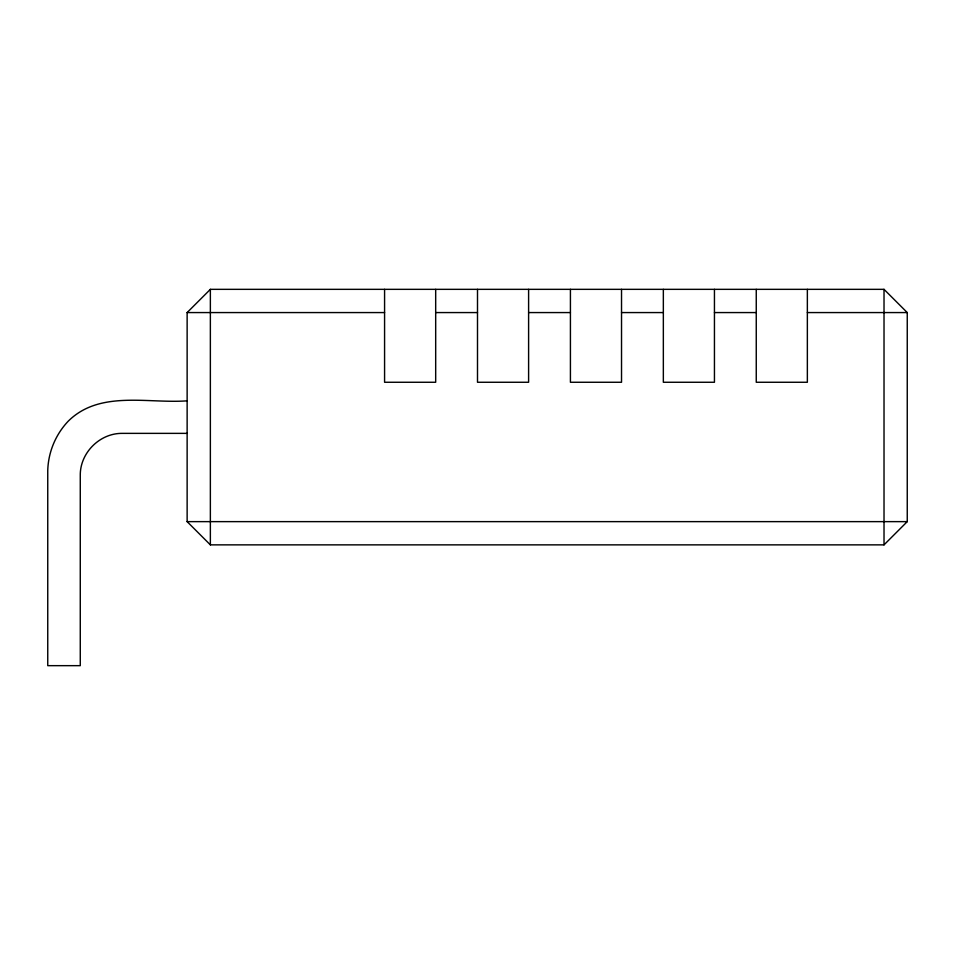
<?xml version="1.0" encoding="UTF-8"?>
<svg xmlns="http://www.w3.org/2000/svg" width="955" height="955" viewBox="0 0 955 955"><rect width="100%" height="100%" fill="white"/><g stroke="black" fill="none" stroke-linecap="round" stroke-linejoin="round"><path stroke-width="1.43" d="M187.132 312.572L210.363 289.341L884.02 289.341L907.25 312.572L907.25 521.633L884.02 544.863L210.363 544.863L187.132 521.633L187.132 312.572L384.579 312.572M435.683 312.572L477.5 312.572M528.604 312.572L570.422 312.572M621.526 312.572L663.343 312.572M714.447 312.572L756.253 312.572M807.357 312.572L907.25 312.572M187.132 400.837C147.81 403.774 99.678 389.891 68.163 421.251C55.533 434.632 48.287 452.145 47.75 470.529L47.75 665.659L80.268 665.659L80.268 475.172C80.136 452.801 99.702 433.224 122.085 433.367L187.132 433.367M187.132 521.633L907.25 521.633M884.02 289.341L884.02 544.863M807.357 289.341L807.357 382.263L756.253 382.263L756.253 289.341M714.447 289.341L714.447 382.263L663.343 382.263L663.343 289.341M621.526 289.341L621.526 382.263L570.422 382.263L570.422 289.341M528.604 289.341L528.604 382.263L477.5 382.263L477.5 289.341M435.683 289.341L435.683 382.263L384.579 382.263L384.579 289.341M210.363 289.341L210.363 544.863"/></g></svg>
